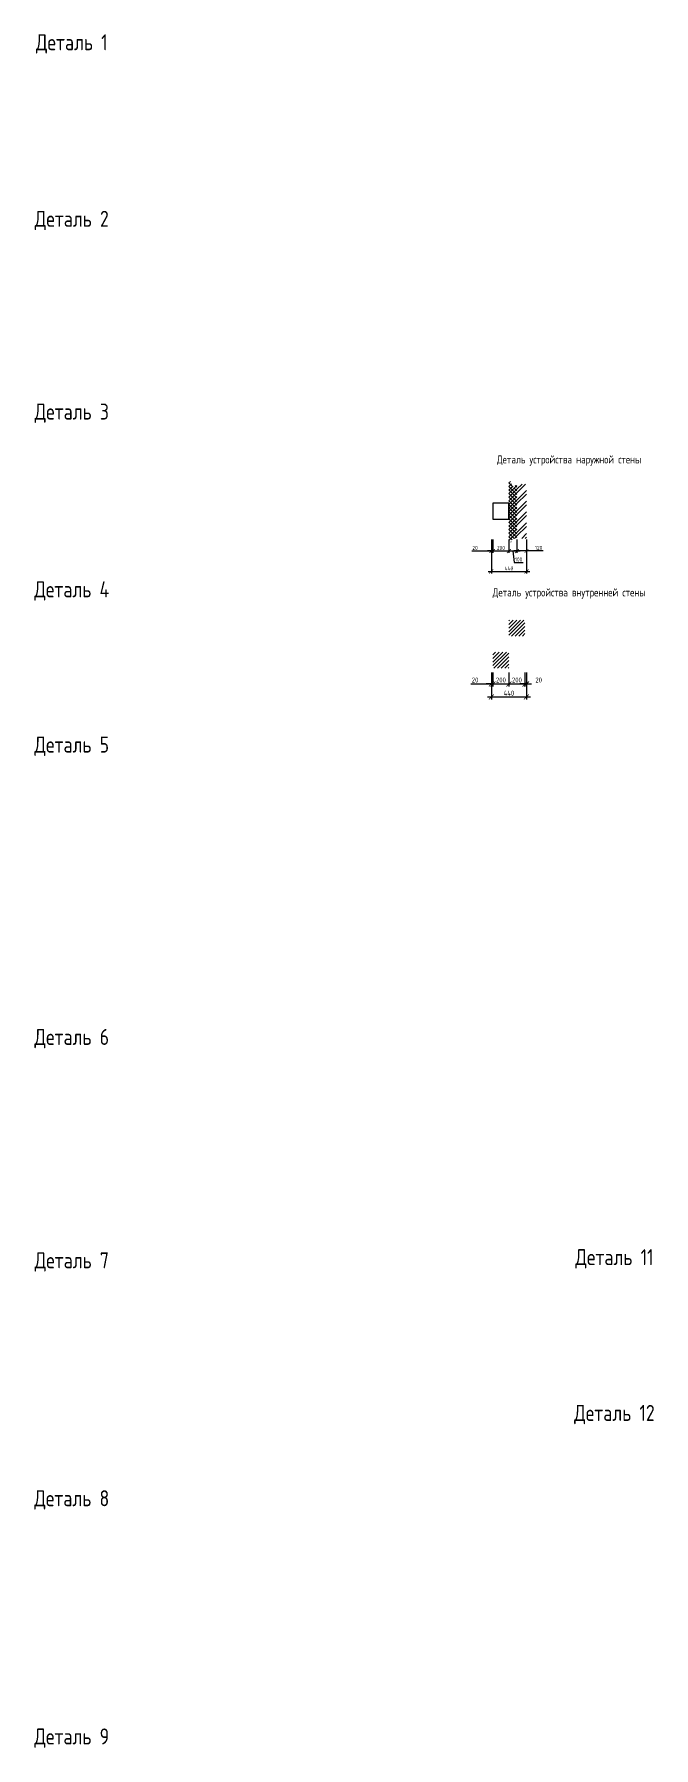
# Model space of a CAD drawing. Header units: millimetres. Extents: x -56498 to 234605, y -296269 to -29969.
# Drawn here: x 117524 to 125268, y -201696 to -180290 of the extents above; entities that cross this region are included whole.
import ezdxf
from ezdxf.enums import TextEntityAlignment as Align

# ---------------------------------------------------------------- set-up
doc = ezdxf.new("R2010")
doc.units = ezdxf.units.MM
doc.header["$LTSCALE"] = 100
doc.header["$PDMODE"] = 35
for name, color, linetype, lineweight in [('0.3', 7, 'Continuous', 30), ('Примітки 0.09', 200, 'Continuous', 9), ('Розміри 0.09', 5, 'Continuous', 9), ('Штрихування 0.09', 253, 'Continuous', 9)]:
    doc.layers.add(name, color=color, linetype=linetype, lineweight=lineweight)
doc.styles.add('GOST 2.304', font='CS_Gost2304.shx')
doc.styles.add('SPDS', font='SPDS.shx', dxfattribs={"width": 0.9})
doc.dimstyles.new('SPDS', dxfattribs={"dimscale": 100, "dimtxt": 2.5, "dimasz": 2.5, "dimexe": 1.25, "dimexo": 0.625, "dimtad": 1, "dimrnd": 0.001, "dimtxsty": 'GOST 2.304', "dimblk": 'ARCHTICK', "dimcen": 2.5, "dimdle": 2, "dimadec": 0, "dimazin": 2, "dimtfac": 0.75, "dimtmove": 1, "dimatfit": 3, "dimfxl": 0, "dimtolj": 1, "dimarcsym": 0})

# ---------------------------------------------------------------- blocks, each defined once
blk = doc.blocks.new('_ArchTick')
at = {"color": 0, "linetype": 'ByBlock', "const_width": 0.15}
blk.add_lwpolyline([(-0.5, -0.5), (0.5, 0.5)], dxfattribs=at)
blk = doc.blocks.new('*D475')
at = {"layer": 'Defpoints', "color": 0, "transparency": 16777216}
for p in [(123258, -186587), (123458, -186587), (123458, -186745)]:
    blk.add_point(p, dxfattribs=at)
at = {"layer": 'Розміри 0.09', "color": 0, "lineweight": -2, "transparency": 16777216}
for p, q in [((123258, -186600), (123258, -186770)), ((123458, -186600), (123458, -186770)), ((123218, -186745), (123498, -186745))]:
    blk.add_line(p, q, dxfattribs=at)
at = {"layer": 'Розміри 0.09', "color": 0, "lineweight": -2, "transparency": 16777216, "xscale": 50, "yscale": 50, "zscale": 50, "rotation": 180}
blk.add_blockref('_ArchTick', (123258, -186745), dxfattribs=at)
at = {"layer": 'Розміри 0.09', "color": 0, "lineweight": -2, "transparency": 16777216, "xscale": 50, "yscale": 50, "zscale": 50}
blk.add_blockref('_ArchTick', (123458, -186745), dxfattribs=at)
at = {"layer": 'Розміри 0.09', "color": 0, "transparency": 16777216, "insert": (123358, -186706), "char_height": 50, "attachment_point": 5, "style": 'GOST 2.304'}
blk.add_mtext('\\A1;200', dxfattribs=at)
blk = doc.blocks.new('*D476')
at = {"layer": 'Defpoints', "color": 0, "transparency": 16777216}
for p in [(123558, -186587), (123678, -186587), (123558, -186745)]:
    blk.add_point(p, dxfattribs=at)
at = {"layer": 'Розміри 0.09', "color": 0, "lineweight": -2, "transparency": 16777216}
for p, q in [((123558, -186600), (123558, -186770)), ((123678, -186600), (123678, -186770)), ((123718, -186745), (123518, -186745)), ((123886, -186745), (123678, -186745))]:
    blk.add_line(p, q, dxfattribs=at)
at = {"layer": 'Розміри 0.09', "color": 0, "lineweight": -2, "transparency": 16777216, "xscale": 50, "yscale": 50, "zscale": 50, "rotation": 180}
blk.add_blockref('_ArchTick', (123558, -186745), dxfattribs=at)
at = {"layer": 'Розміри 0.09', "color": 0, "lineweight": -2, "transparency": 16777216, "xscale": 50, "yscale": 50, "zscale": 50}
blk.add_blockref('_ArchTick', (123678, -186745), dxfattribs=at)
at = {"layer": 'Розміри 0.09', "color": 0, "transparency": 16777216, "insert": (123830, -186706), "char_height": 50, "attachment_point": 5, "style": 'GOST 2.304'}
blk.add_mtext('\\A1;120', dxfattribs=at)
blk = doc.blocks.new('*D477')
at = {"layer": 'Defpoints', "color": 0, "transparency": 16777216}
for p in [(123238, -186587), (123258, -186587), (123238, -186745)]:
    blk.add_point(p, dxfattribs=at)
at = {"layer": 'Розміри 0.09', "color": 0, "lineweight": -2, "transparency": 16777216}
for p, q in [((123238, -186600), (123238, -186770)), ((123258, -186600), (123258, -186770)), ((122993, -186745), (123238, -186745)), ((123238, -186745), (123188, -186745)), ((123258, -186745), (123238, -186745)), ((123258, -186745), (123238, -186745)), ((123258, -186745), (123308, -186745))]:
    blk.add_line(p, q, dxfattribs=at)
at = {"layer": 'Розміри 0.09', "color": 0, "lineweight": -2, "transparency": 16777216, "xscale": 50, "yscale": 50, "zscale": 50}
blk.add_blockref('_ArchTick', (123238, -186745), dxfattribs=at)
at = {"layer": 'Розміри 0.09', "color": 0, "lineweight": -2, "transparency": 16777216, "xscale": 50, "yscale": 50, "zscale": 50, "rotation": 180}
blk.add_blockref('_ArchTick', (123258, -186745), dxfattribs=at)
at = {"layer": 'Розміри 0.09', "color": 0, "transparency": 16777216, "insert": (123035, -186706), "char_height": 50, "attachment_point": 5, "style": 'GOST 2.304'}
blk.add_mtext('\\A1;20', dxfattribs=at)
blk = doc.blocks.new('*D478')
at = {"layer": 'Defpoints', "color": 0, "transparency": 16777216}
for p in [(123458, -186587), (123558, -186587), (123558, -186745)]:
    blk.add_point(p, dxfattribs=at)
at = {"layer": 'Розміри 0.09', "color": 0, "lineweight": -2, "transparency": 16777216}
for p, q in [((123458, -186600), (123458, -186770)), ((123558, -186600), (123558, -186770)), ((123418, -186745), (123598, -186745)), ((123508, -186745), (123524, -186888)), ((123524, -186888), (123635, -186888))]:
    blk.add_line(p, q, dxfattribs=at)
at = {"layer": 'Розміри 0.09', "color": 0, "lineweight": -2, "transparency": 16777216, "xscale": 50, "yscale": 50, "zscale": 50, "rotation": 180}
blk.add_blockref('_ArchTick', (123458, -186745), dxfattribs=at)
at = {"layer": 'Розміри 0.09', "color": 0, "lineweight": -2, "transparency": 16777216, "xscale": 50, "yscale": 50, "zscale": 50}
blk.add_blockref('_ArchTick', (123558, -186745), dxfattribs=at)
at = {"layer": 'Розміри 0.09', "color": 0, "transparency": 16777216, "insert": (123579, -186851), "char_height": 50, "attachment_point": 5, "style": 'GOST 2.304'}
blk.add_mtext('\\A1;100', dxfattribs=at)
blk = doc.blocks.new('*D479')
at = {"layer": 'Defpoints', "color": 0, "transparency": 16777216}
for p in [(123258, -188248), (123458, -188248), (123458, -188406)]:
    blk.add_point(p, dxfattribs=at)
at = {"layer": 'Розміри 0.09', "color": 0, "lineweight": -2, "transparency": 16777216}
for p, q in [((123258, -188264), (123258, -188437)), ((123458, -188264), (123458, -188437)), ((123208, -188406), (123508, -188406))]:
    blk.add_line(p, q, dxfattribs=at)
at = {"layer": 'Розміри 0.09', "color": 0, "lineweight": -2, "transparency": 16777216, "xscale": 62.5, "yscale": 62.5, "zscale": 62.5, "rotation": 180}
blk.add_blockref('_ArchTick', (123258, -188406), dxfattribs=at)
at = {"layer": 'Розміри 0.09', "color": 0, "lineweight": -2, "transparency": 16777216, "xscale": 62.5, "yscale": 62.5, "zscale": 62.5}
blk.add_blockref('_ArchTick', (123458, -188406), dxfattribs=at)
at = {"layer": 'Розміри 0.09', "color": 0, "transparency": 16777216, "insert": (123358, -188357), "char_height": 62.5, "attachment_point": 5, "style": 'GOST 2.304'}
blk.add_mtext('\\A1;200', dxfattribs=at)
blk = doc.blocks.new('*D480')
at = {"layer": 'Defpoints', "color": 0, "transparency": 16777216}
for p in [(123658, -188248), (123678, -188248), (123658, -188406)]:
    blk.add_point(p, dxfattribs=at)
at = {"layer": 'Розміри 0.09', "color": 0, "lineweight": -2, "transparency": 16777216}
for p, q in [((123658, -188264), (123658, -188437)), ((123678, -188264), (123678, -188437)), ((123658, -188406), (123595, -188406)), ((123678, -188406), (123658, -188406)), ((123678, -188406), (123740, -188406))]:
    blk.add_line(p, q, dxfattribs=at)
at = {"layer": 'Розміри 0.09', "color": 0, "lineweight": -2, "transparency": 16777216, "xscale": 62.5, "yscale": 62.5, "zscale": 62.5}
blk.add_blockref('_ArchTick', (123658, -188406), dxfattribs=at)
at = {"layer": 'Розміри 0.09', "color": 0, "lineweight": -2, "transparency": 16777216, "xscale": 62.5, "yscale": 62.5, "zscale": 62.5, "rotation": 180}
blk.add_blockref('_ArchTick', (123678, -188406), dxfattribs=at)
at = {"layer": 'Розміри 0.09', "color": 0, "transparency": 16777216, "insert": (123830, -188357), "char_height": 62.5, "attachment_point": 5, "style": 'GOST 2.304'}
blk.add_mtext('\\A1;20', dxfattribs=at)
blk = doc.blocks.new('*D481')
at = {"layer": 'Defpoints', "color": 0, "transparency": 16777216}
for p in [(123238, -188248), (123258, -188248), (123238, -188406)]:
    blk.add_point(p, dxfattribs=at)
at = {"layer": 'Розміри 0.09', "color": 0, "lineweight": -2, "transparency": 16777216}
for p, q in [((123238, -188264), (123238, -188437)), ((123258, -188264), (123258, -188437)), ((122982, -188406), (123238, -188406)), ((123238, -188406), (123175, -188406)), ((123258, -188406), (123238, -188406)), ((123258, -188406), (123238, -188406)), ((123258, -188406), (123320, -188406))]:
    blk.add_line(p, q, dxfattribs=at)
at = {"layer": 'Розміри 0.09', "color": 0, "lineweight": -2, "transparency": 16777216, "xscale": 62.5, "yscale": 62.5, "zscale": 62.5}
blk.add_blockref('_ArchTick', (123238, -188406), dxfattribs=at)
at = {"layer": 'Розміри 0.09', "color": 0, "lineweight": -2, "transparency": 16777216, "xscale": 62.5, "yscale": 62.5, "zscale": 62.5, "rotation": 180}
blk.add_blockref('_ArchTick', (123258, -188406), dxfattribs=at)
at = {"layer": 'Розміри 0.09', "color": 0, "transparency": 16777216, "insert": (123035, -188357), "char_height": 62.5, "attachment_point": 5, "style": 'GOST 2.304'}
blk.add_mtext('\\A1;20', dxfattribs=at)
blk = doc.blocks.new('*D482')
at = {"layer": 'Defpoints', "color": 0, "transparency": 16777216}
for p in [(123458, -188248), (123658, -188248), (123658, -188406)]:
    blk.add_point(p, dxfattribs=at)
at = {"layer": 'Розміри 0.09', "color": 0, "lineweight": -2, "transparency": 16777216}
for p, q in [((123458, -188264), (123458, -188437)), ((123658, -188264), (123658, -188437)), ((123408, -188406), (123708, -188406))]:
    blk.add_line(p, q, dxfattribs=at)
at = {"layer": 'Розміри 0.09', "color": 0, "lineweight": -2, "transparency": 16777216, "xscale": 62.5, "yscale": 62.5, "zscale": 62.5, "rotation": 180}
blk.add_blockref('_ArchTick', (123458, -188406), dxfattribs=at)
at = {"layer": 'Розміри 0.09', "color": 0, "lineweight": -2, "transparency": 16777216, "xscale": 62.5, "yscale": 62.5, "zscale": 62.5}
blk.add_blockref('_ArchTick', (123658, -188406), dxfattribs=at)
at = {"layer": 'Розміри 0.09', "color": 0, "transparency": 16777216, "insert": (123558, -188357), "char_height": 62.5, "attachment_point": 5, "style": 'GOST 2.304'}
blk.add_mtext('\\A1;200', dxfattribs=at)
blk = doc.blocks.new('*D483')
at = {"layer": 'Defpoints', "color": 0, "transparency": 16777216}
for p in [(123238, -188248), (123678, -188248), (123678, -188568)]:
    blk.add_point(p, dxfattribs=at)
at = {"layer": 'Розміри 0.09', "color": 0, "lineweight": -2, "transparency": 16777216}
for p, q in [((123238, -188264), (123238, -188599)), ((123678, -188264), (123678, -188599)), ((123188, -188568), (123728, -188568))]:
    blk.add_line(p, q, dxfattribs=at)
at = {"layer": 'Розміри 0.09', "color": 0, "lineweight": -2, "transparency": 16777216, "xscale": 62.5, "yscale": 62.5, "zscale": 62.5, "rotation": 180}
blk.add_blockref('_ArchTick', (123238, -188568), dxfattribs=at)
at = {"layer": 'Розміри 0.09', "color": 0, "lineweight": -2, "transparency": 16777216, "xscale": 62.5, "yscale": 62.5, "zscale": 62.5}
blk.add_blockref('_ArchTick', (123678, -188568), dxfattribs=at)
at = {"layer": 'Розміри 0.09', "color": 0, "transparency": 16777216, "insert": (123458, -188521), "char_height": 62.5, "attachment_point": 5, "style": 'GOST 2.304'}
blk.add_mtext('\\A1;440', dxfattribs=at)
blk = doc.blocks.new('*D484')
at = {"layer": 'Defpoints', "color": 0, "transparency": 16777216}
for p in [(123238, -186587), (123678, -186587), (123678, -187000)]:
    blk.add_point(p, dxfattribs=at)
at = {"layer": 'Розміри 0.09', "color": 0, "lineweight": -2, "transparency": 16777216}
for p, q in [((123238, -186600), (123238, -187025)), ((123678, -186600), (123678, -187025)), ((123198, -187000), (123718, -187000))]:
    blk.add_line(p, q, dxfattribs=at)
at = {"layer": 'Розміри 0.09', "color": 0, "lineweight": -2, "transparency": 16777216, "xscale": 50, "yscale": 50, "zscale": 50, "rotation": 180}
blk.add_blockref('_ArchTick', (123238, -187000), dxfattribs=at)
at = {"layer": 'Розміри 0.09', "color": 0, "lineweight": -2, "transparency": 16777216, "xscale": 50, "yscale": 50, "zscale": 50}
blk.add_blockref('_ArchTick', (123678, -187000), dxfattribs=at)
at = {"layer": 'Розміри 0.09', "color": 0, "transparency": 16777216, "insert": (123458, -186963), "char_height": 50, "attachment_point": 5, "style": 'GOST 2.304'}
blk.add_mtext('\\A1;440', dxfattribs=at)

msp = doc.modelspace()

# ---------------------------------------------------------------- hatches: boundary and pattern name
at = {"layer": 'Штрихування 0.09'}
h = msp.add_hatch(dxfattribs=at)
h.set_pattern_fill('ANSI37', color=256, scale=10, style=0)
h.set_pattern_definition([(45, (-9224.843, -2471.79), (-22.4506403, 22.4506403), []), (135, (-9224.843, -2471.79), (-22.4506403, -22.4506403), [])])
h.paths.add_polyline_path([(123557.811, -185910.046), (123542.811, -185910.046), (123517.811, -185960.046), (123467.811, -185860.046), (123457.811, -185880.046), (123457.811, -186587.267), (123482.811, -186637.267), (123507.811, -186587.267), (123557.811, -186587.267)])
h = msp.add_hatch(dxfattribs=at)
h.set_pattern_fill('ANSI32', color=256, scale=10, style=0)
h.set_pattern_definition([(45, (-9224.84, -2471.79), (-67.35192, 67.35192), []), (45, (-9179.94, -2471.79), (-67.35192, 67.35192), [])])
h.paths.add_polyline_path([(123677.811, -185910.046), (123557.811, -185910.046), (123557.811, -186587.267), (123677.811, -186587.267)])
at = {"layer": 'Штрихування 0.09', "ltscale": 0.25}
h = msp.add_hatch(dxfattribs=at)
h.set_pattern_fill('ANSI31', color=256, scale=10, style=0)
h.paths.add_polyline_path([(123657.811, -187609.693), (123523.506, -187609.693), (123517.811, -187621.083), (123512.116, -187609.693), (123457.811, -187609.693), (123457.811, -187809.693), (123657.811, -187809.693)])
h.paths.add_polyline_path([(123457.811, -188009.693), (123257.811, -188009.693), (123257.811, -188209.693), (123427.116, -188209.693), (123432.811, -188198.303), (123438.506, -188209.693), (123457.811, -188209.693)])

# ---------------------------------------------------------------- linework, layer by layer
at = {"layer": '0.3'}
msp.add_lwpolyline([(123257.811, -186348.656), (123457.811, -186348.656), (123457.811, -186148.656), (123257.811, -186148.656)], close=True, dxfattribs=at)

# ---------------------------------------------------------------- texts
at = {"layer": 'Примітки 0.09', "ltscale": 0.5, "style": 'SPDS'}
for s, p in [('Деталь 1', (117992.298, -180489.5)), ('Деталь 2', (117992.298, -182695.192)), ('Деталь 3', (117992.298, -185103.592)), ('Деталь 4', (117992.298, -187323.809)), ('Деталь 5', (117992.298, -189264.002)), ('Деталь 6', (117992.298, -192916.545)), ('Деталь 7', (117992.298, -195706.47)), ('Деталь 11', (124776.736, -195667.079)), ('Деталь 12', (124776.736, -197613.597)), ('Деталь 8', (117992.298, -198679.45)), ('Деталь 9', (117992.298, -201655.011))]:
    msp.add_text(s, height=200, dxfattribs=at).set_placement(p, align=Align.CENTER)
at = {"layer": 'Примітки 0.09', "ltscale": 0.2, "style": 'SPDS'}
for s, p in [('Деталь устройства наружной стены', (124209.435, -185651.465)), ('Деталь устройства внутренней стены', (124209.435, -187312.502))]:
    msp.add_text(s, height=100, dxfattribs=at).set_placement(p, align=Align.CENTER)

# ---------------------------------------------------------------- dimensions: what is measured, and where the dimension line sits
at = {"layer": 'Розміри 0.09'}
for base, p1, p2, override, picture, middle in [((123237.811, -186745.14), (123257.811, -186587.267), (123237.811, -186587.267), {"dimscale": 20, "dimlfac": 1, "dimtxsty": 'GOST 2.304', "dimblk1": 'ArchTick', "dimblk2": 'ArchTick', "dimsah": 1, "dimtolj": 1}, '*D477', (123035.438, -186743.394)), ((123557.811, -186745.14), (123457.811, -186587.267), (123557.811, -186587.267), {"dimscale": 20, "dimlfac": 1, "dimtxsty": 'GOST 2.304', "dimblk1": 'ArchTick', "dimblk2": 'ArchTick', "dimsah": 1, "dimtolj": 1}, '*D478', (123536.202, -186888.133)), ((123557.811, -186745.14), (123677.811, -186587.267), (123557.811, -186587.267), {"dimscale": 20, "dimlfac": 1, "dimtxsty": 'GOST 2.304', "dimblk1": 'ArchTick', "dimblk2": 'ArchTick', "dimsah": 1, "dimtolj": 1}, '*D476', (123830.199, -186745.14)), ((123237.811, -188406.177), (123257.811, -188248.303), (123237.811, -188248.303), {"dimscale": 25, "dimlfac": 1, "dimtxsty": 'GOST 2.304', "dimblk1": 'ArchTick', "dimblk2": 'ArchTick', "dimsah": 1, "dimtolj": 1}, '*D481', (123035.438, -188404.431)), ((123657.811, -188406.177), (123677.811, -188248.303), (123657.811, -188248.303), {"dimscale": 25, "dimlfac": 1, "dimtxsty": 'GOST 2.304', "dimblk1": 'ArchTick', "dimblk2": 'ArchTick', "dimsah": 1, "dimtolj": 1}, '*D480', (123830.199, -188406.177))]:
    dim = msp.add_linear_dim(base=base, p1=p1, p2=p2, dimstyle='SPDS', override=override, dxfattribs=at)
    dim.commit()
    dim.dimension.update_dxf_attribs({"geometry": picture, "text_midpoint": middle, "dimtype": 160})
for base, p1, p2, override, picture, middle in [((123677.811, -187000.358), (123237.811, -186587.267), (123677.811, -186587.267), {"dimscale": 20, "dimlfac": 1, "dimtxsty": 'GOST 2.304', "dimblk1": 'ArchTick', "dimblk2": 'ArchTick', "dimsah": 1, "dimtolj": 1}, '*D484', (123457.811, -186962.858)), ((123457.811, -186745.14), (123257.811, -186587.267), (123457.811, -186587.267), {"dimscale": 20, "dimlfac": 1, "dimtxsty": 'GOST 2.304', "dimblk1": 'ArchTick', "dimblk2": 'ArchTick', "dimsah": 1, "dimtolj": 1}, '*D475', (123357.811, -186705.703)), ((123677.811, -188567.645), (123237.811, -188248.303), (123677.811, -188248.303), {"dimscale": 25, "dimlfac": 1, "dimtxsty": 'GOST 2.304', "dimblk1": 'ArchTick', "dimblk2": 'ArchTick', "dimsah": 1, "dimtolj": 1}, '*D483', (123457.811, -188520.77)), ((123457.811, -188406.177), (123257.811, -188248.303), (123457.811, -188248.303), {"dimscale": 25, "dimlfac": 1, "dimtxsty": 'GOST 2.304', "dimblk1": 'ArchTick', "dimblk2": 'ArchTick', "dimsah": 1, "dimtolj": 1}, '*D479', (123357.811, -188356.881)), ((123657.811, -188406.177), (123457.811, -188248.303), (123657.811, -188248.303), {"dimscale": 25, "dimlfac": 1, "dimtxsty": 'GOST 2.304', "dimblk1": 'ArchTick', "dimblk2": 'ArchTick', "dimsah": 1, "dimtolj": 1}, '*D482', (123557.811, -188356.881))]:
    dim = msp.add_linear_dim(base=base, p1=p1, p2=p2, dimstyle='SPDS', override=override, dxfattribs=at)
    dim.commit()
    dim.dimension.update_dxf_attribs({"geometry": picture, "text_midpoint": middle})

doc.saveas('drawing.dxf')
